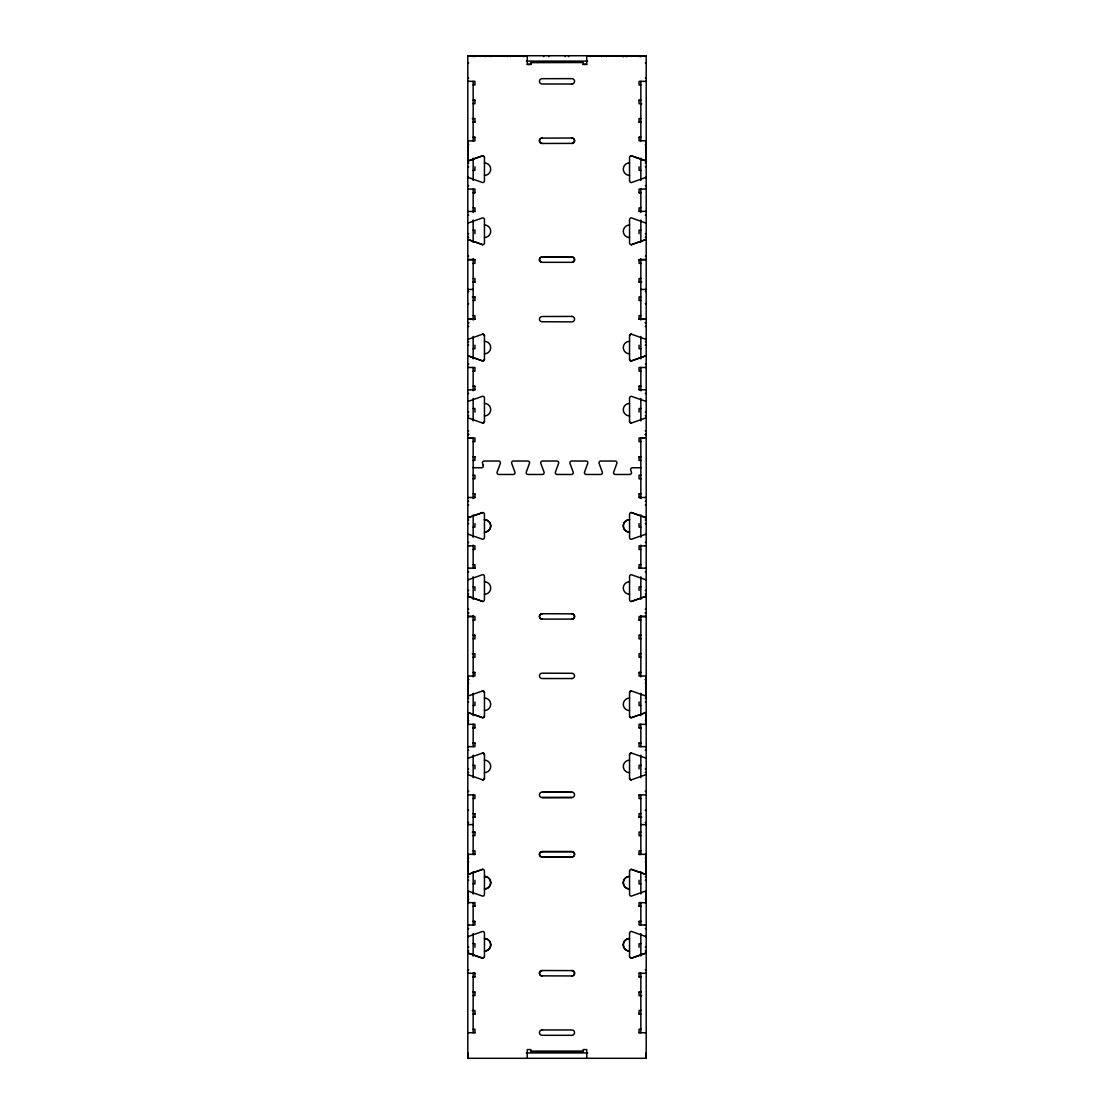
<?xml version="1.0" encoding="UTF-8"?>
<svg xmlns="http://www.w3.org/2000/svg" width="1114" height="1114" viewBox="0 0 1114 1114"><rect width="100%" height="100%" fill="white"/><g stroke="black" fill="none" stroke-linecap="round" stroke-linejoin="round"><path stroke-width="1.5" d="M468.702 902.758L467.81 902.758L467.81 891.047A1.782 1.782 0 0 1 468.312 891.116L482.668 896.143A1.782 1.782 0 0 0 484.451 894.264L484.451 871.078A1.782 1.782 0 0 0 482.668 869.296L468.312 874.323A1.782 1.782 0 0 1 467.81 874.393M467.81 724.323L467.81 712.57A1.782 1.782 0 0 1 468.312 712.64L482.668 717.667A1.782 1.782 0 0 0 484.451 715.884L484.451 692.699A1.782 1.782 0 0 0 482.668 690.917L468.312 695.93A1.782 1.782 0 0 1 467.81 696.013L467.81 675.961M645.298 902.758L646.19 902.758L646.19 891.047A1.782 1.782 0 0 0 645.688 891.033L631.332 896.143A1.782 1.782 0 0 1 629.549 894.264L629.549 871.078M646.19 724.351L646.19 712.57A1.782 1.782 0 0 0 645.688 712.64L631.332 717.667A1.782 1.782 0 0 1 629.549 715.884L629.549 692.699A1.782 1.782 0 0 1 631.332 690.917L645.688 695.944A1.782 1.782 0 0 0 646.19 696.013L646.19 675.961L639.06 676.087L639.06 672.396L640.842 672.396L639.06 672.48M646.19 160.945L646.19 140.796L639.06 140.796L639.06 137.231L640.842 137.231M646.19 902.73L639.06 902.632L639.06 906.295M473.158 137.231L474.94 137.231L474.94 140.893L467.81 140.893L467.81 160.945A1.782 1.782 0 0 0 468.312 160.876L482.668 155.751A1.782 1.782 0 0 1 484.451 157.631M468.312 160.848L482.668 155.849M467.81 223.051A1.782 1.782 0 0 0 468.312 222.967L482.668 217.857A1.782 1.782 0 0 1 484.451 219.639L484.451 242.922A1.782 1.782 0 0 1 482.668 244.704L468.312 239.677A1.782 1.782 0 0 0 467.81 239.607M646.19 177.405A1.782 1.782 0 0 0 645.688 177.488L631.332 182.599A1.782 1.782 0 0 1 629.549 180.719M646.19 239.51A1.782 1.782 0 0 0 645.688 239.58L631.332 244.704L645.688 239.677A1.782 1.782 0 0 1 646.19 239.607M467.81 355.881A1.782 1.782 0 0 1 468.312 355.965L482.668 360.992A1.782 1.782 0 0 0 484.451 359.195L484.451 335.927A1.782 1.782 0 0 0 482.668 334.144L468.312 339.255A1.782 1.782 0 0 1 467.81 339.324M467.81 401.43A1.782 1.782 0 0 0 468.312 401.36L482.668 396.236A1.782 1.782 0 0 1 484.451 398.018L484.451 421.301A1.782 1.782 0 0 1 482.668 423.083L468.312 417.973A1.782 1.782 0 0 0 467.81 417.889M629.549 359.112A1.782 1.782 0 0 0 631.332 360.894L645.688 355.867L631.332 360.992A1.782 1.782 0 0 1 629.549 359.195L629.549 335.927A1.782 1.782 0 0 1 631.332 334.144L645.688 339.255A1.782 1.782 0 0 0 646.19 339.324M646.19 401.332A1.782 1.782 0 0 1 645.688 401.263L631.332 396.319A1.782 1.782 0 0 0 629.549 398.116L629.549 421.301A1.782 1.782 0 0 0 631.332 423.083L645.688 417.973A1.782 1.782 0 0 1 646.19 417.889M482.668 512.621L468.312 517.634A1.782 1.782 0 0 1 467.81 517.718A1.782 1.782 0 0 0 468.312 517.55L482.668 512.524A1.782 1.782 0 0 1 484.451 514.306L484.451 537.589A1.782 1.782 0 0 1 482.668 539.273L468.312 534.26A1.782 1.782 0 0 0 467.81 534.177A1.782 1.782 0 0 1 468.312 534.344L468.312 534.274M468.312 579.726L468.312 579.642A1.782 1.782 0 0 1 467.81 579.726A1.782 1.782 0 0 0 468.312 579.74L482.668 574.629A1.782 1.782 0 0 1 484.451 576.411L484.451 599.694A1.782 1.782 0 0 1 482.668 601.476L468.312 596.45A1.782 1.782 0 0 0 467.81 596.38A1.782 1.782 0 0 1 468.312 596.352L482.668 601.463M645.688 534.26L645.688 534.33A1.782 1.782 0 0 1 646.19 534.274A1.782 1.782 0 0 0 645.688 534.26L631.332 539.287A1.782 1.782 0 0 1 629.549 537.491L629.549 514.306A1.782 1.782 0 0 1 631.332 512.524L645.688 517.55A1.782 1.782 0 0 0 646.19 517.62A1.782 1.782 0 0 1 645.688 517.634L631.332 512.524M631.332 601.476L645.688 596.352A1.782 1.782 0 0 1 646.19 596.282A1.782 1.782 0 0 0 645.688 596.45L631.332 601.476A1.782 1.782 0 0 1 629.549 599.597L629.549 576.411A1.782 1.782 0 0 1 631.332 574.713L645.688 579.74A1.782 1.782 0 0 0 646.19 579.823A1.782 1.782 0 0 1 645.688 579.642L645.688 579.74M467.81 774.662A1.782 1.782 0 0 1 468.312 774.745L482.668 779.856A1.782 1.782 0 0 0 484.451 778.073L484.451 754.791A1.782 1.782 0 0 0 482.668 753.008L468.312 758.133A1.782 1.782 0 0 1 467.81 758.105M629.549 715.968A1.782 1.782 0 0 0 631.332 717.764L645.688 712.64M646.19 758.105A1.782 1.782 0 0 1 645.688 758.035L631.332 753.008A1.782 1.782 0 0 0 629.549 754.791L629.549 778.073A1.782 1.782 0 0 0 631.332 779.856L645.688 774.745A1.782 1.782 0 0 1 646.19 774.662M467.81 936.582A1.782 1.782 0 0 0 468.312 936.512L482.668 931.401A1.782 1.782 0 0 1 484.451 933.184L484.451 956.466M629.549 956.369A1.782 1.782 0 0 0 631.332 958.151L645.688 953.124A1.782 1.782 0 0 1 646.19 953.055M631.332 958.249L645.688 953.222A1.782 1.782 0 0 1 646.19 953.152M467.81 55.797L527.27 55.797M586.73 55.797L646.19 55.797M526.309 61.103L587.691 61.103M530.835 62.635L583.165 62.537L583.165 64.417L586.73 64.417L586.73 55.7M467.81 62.885L468.702 62.885M645.298 62.885L646.19 62.885M527.27 55.7L527.27 64.417L530.835 64.32L530.835 62.537M583.165 64.32L586.73 64.32M527.27 64.417L530.835 64.417M467.81 77.869L468.702 77.869M645.298 77.869L646.19 77.869M467.81 81.322L474.94 81.35L474.94 85.012L473.158 84.915M646.19 81.35L639.06 81.35L639.06 85.012L640.842 84.915M571.872 84.023L542.128 83.996A2.674 2.674 0 0 1 539.454 81.35A2.674 2.674 0 0 1 542.128 78.676L571.872 78.648A2.674 2.674 0 0 1 574.546 81.35A2.674 2.674 0 0 1 571.872 84.023L571.872 83.954M474.94 100.079L473.158 100.079L474.94 100.176L474.94 103.741L473.158 103.644M639.06 100.079L640.842 100.079L639.06 100.176L639.06 103.741L641.734 103.741M472.266 118.599L474.94 118.502L474.94 122.164L473.158 122.164M640.842 118.502L639.06 118.502L639.06 122.164L640.842 122.164M473.158 122.08L474.94 122.08M639.06 122.08L640.842 122.08M473.158 137.328L474.94 137.328M639.06 137.328L640.842 137.328M542.128 138.122L571.872 138.025A2.674 2.674 0 0 1 574.546 140.712A2.674 2.674 0 0 1 571.872 143.386L542.128 143.469A2.674 2.674 0 0 1 539.454 140.796A2.674 2.674 0 0 1 542.128 138.122L542.128 138.052A2.674 2.674 0 0 0 539.454 140.712A2.674 2.674 0 0 0 542.128 143.386L542.128 143.455M467.81 144.458L468.702 144.458M645.298 144.458L646.19 144.458M467.81 163.229L468.702 163.229M645.298 163.229L646.19 163.229M467.81 166.794L468.702 166.794M645.298 166.794L646.19 166.794M473.158 170.358L474.94 170.358L474.94 166.794M640.842 170.358L639.06 170.358L639.06 166.794M467.81 185.648L468.702 185.648M645.298 185.648L646.19 185.648M467.81 189.088L474.94 189.088L474.94 192.75L473.158 192.75L474.94 192.666M646.19 189.088L639.06 189.088L639.06 192.75L640.842 192.75L639.06 192.666M473.158 207.817L474.94 207.914L474.94 211.479M640.842 207.817L639.06 207.914L639.06 211.479M467.81 211.507L474.94 211.382M639.06 211.382L646.19 211.382M467.81 215.072L468.702 215.072M645.298 215.072L646.19 215.072M473.158 230.125L474.94 230.125L474.94 233.689M640.842 230.125L639.06 230.125L639.06 233.689M467.81 233.689L468.702 233.689M645.298 233.689L646.19 233.689M467.81 237.254L468.702 237.254M645.298 237.254L646.19 237.254M467.81 256.081L468.702 256.081M645.298 256.081L646.19 256.081M542.128 256.958L571.872 256.958A2.674 2.674 0 0 1 574.546 259.646A2.674 2.674 0 0 1 571.872 262.319L542.128 262.319A2.674 2.674 0 0 1 539.454 259.646A2.674 2.674 0 0 1 542.128 256.958L542.128 257.055A2.674 2.674 0 0 0 541.613 262.361M542.128 257.055L571.872 257.055A2.674 2.674 0 0 1 572.387 262.361M467.81 259.52L474.94 259.548M639.06 259.548L646.19 259.52M467.81 259.729L474.94 259.729L474.94 263.391L473.158 263.391M646.19 259.729L639.06 259.729L639.06 263.391L640.842 263.308M639.06 259.827L640.842 259.827M473.158 278.556L474.94 278.556L474.94 282.12L473.158 282.12M640.842 278.458L639.06 278.556L639.06 282.12L641.734 282.12M473.158 282.023L474.94 282.023M639.06 282.023L640.842 282.023M467.81 289.431L473.158 289.431M640.842 289.431L646.19 289.431M467.81 291.506L468.702 291.506M645.298 291.506L646.19 291.506M473.158 296.895L474.94 296.895L474.94 300.557L473.158 300.46M640.842 296.895L639.06 296.895L639.06 300.557L640.842 300.46M472.266 296.992L474.94 296.992M467.81 303.704L468.702 303.704M645.298 303.704L646.19 303.704M473.158 315.624L474.94 315.624L474.94 319.286L467.81 319.286M640.842 315.708L639.06 315.624L639.06 319.286L646.19 319.286L639.06 319.189M467.81 319.105L474.94 319.189M467.81 322.67L468.702 322.67M645.298 322.67L646.19 322.67M467.81 322.879L468.702 322.879M645.298 322.879L646.19 322.879M467.81 326.444L468.702 326.444M645.298 326.444L646.19 326.444M467.81 341.608L468.702 341.608M645.298 341.608L646.19 341.608M467.81 345.173L468.702 345.173M645.298 345.173L646.19 345.173M473.158 348.752L474.94 348.752L474.94 345.173M640.842 348.752L639.06 348.752L639.06 345.173M467.81 364.027L468.702 364.027M645.298 364.027L646.19 364.027M467.81 367.481L474.94 367.481L474.94 371.143L473.158 371.143M646.19 367.481L639.06 367.481L639.06 371.143L640.842 371.046M474.94 386.21L473.158 386.21L474.94 386.307L474.94 389.872M639.06 386.21L640.842 386.21L639.06 386.307L639.06 389.872M467.81 389.9L474.94 389.775M639.06 389.775L646.19 389.775M467.81 393.465L468.702 393.465M645.298 393.465L646.19 393.465M473.158 408.504L474.94 408.504L474.94 412.069M640.842 408.504L639.06 408.504L639.06 412.069M467.81 412.069L468.702 412.069M645.298 412.069L646.19 412.069M467.81 415.647L468.702 415.647M645.298 415.647L646.19 415.647M467.81 430.798L468.702 430.798M645.298 430.798L646.19 430.798M467.81 434.376L468.702 434.376M645.298 434.376L646.19 434.376M467.81 434.655L468.702 434.655M645.298 434.655L646.19 434.655M467.81 438.025L474.94 438.025L474.94 441.687L473.158 441.59M646.19 438.025L639.06 437.941L639.06 441.687L640.842 441.59M467.81 438.22L473.158 438.094M640.842 438.094L646.19 438.22M473.158 456.754L474.94 456.754L474.94 460.416L473.158 460.319M640.842 456.754L639.06 456.754L639.06 460.416L640.842 460.319M473.158 456.851L474.94 456.851M639.06 456.851L640.842 456.851M473.158 467.755L481.596 467.769A1.782 1.782 0 0 0 483.267 465.346M640.842 467.755L632.404 467.769A1.782 1.782 0 0 0 630.733 470.164L631.471 472.197A1.782 1.782 0 0 1 629.772 474.48L615.346 474.48A1.782 1.782 0 0 1 613.633 472.197L616.905 463.327A1.782 1.782 0 0 0 615.207 461.043L600.78 461.029A1.782 1.782 0 0 0 599.067 463.327L602.34 472.197A1.782 1.782 0 0 1 600.627 474.48L586.215 474.48A1.782 1.782 0 0 1 584.502 472.197L587.774 463.327A1.782 1.782 0 0 0 586.061 461.043L571.635 461.029A1.782 1.782 0 0 0 569.936 463.327L573.209 472.197A1.782 1.782 0 0 1 571.496 474.48L557.07 474.467A1.782 1.782 0 0 1 555.371 472.197L558.629 463.327A1.782 1.782 0 0 0 556.93 461.029L542.504 461.029A1.782 1.782 0 0 0 540.791 463.327L544.064 472.197A1.782 1.782 0 0 1 542.365 474.48L527.939 474.467A1.782 1.782 0 0 1 526.226 472.197L529.498 463.327A1.782 1.782 0 0 0 527.785 461.029L513.373 461.029A1.782 1.782 0 0 0 511.66 463.34L514.933 472.197A1.782 1.782 0 0 1 513.22 474.48L498.793 474.467A1.782 1.782 0 0 1 497.095 472.197L500.367 463.327A1.782 1.782 0 0 0 498.654 461.029L484.228 461.029A1.782 1.782 0 0 0 482.529 463.327L483.267 465.36M473.158 475.191L474.94 475.191L474.94 478.853L473.158 478.769M640.842 475.191L639.06 475.191L639.06 478.853L640.842 478.853M474.94 493.92L473.158 493.92L474.94 494.017L474.94 497.582L473.158 497.693M639.06 493.92L640.842 493.92L639.06 494.017L639.06 497.582L640.842 497.693M467.81 497.554L474.94 497.485M639.06 497.485L646.19 497.485M467.81 501.272L468.702 501.23M645.298 501.272L646.19 501.23M467.81 504.837L468.702 504.837M645.298 504.837L646.19 504.837M467.81 520.001L468.702 520.001M645.298 520.001L646.19 520.001M467.81 523.566L468.702 523.566M645.298 523.566L646.19 523.566M473.158 527.131L474.94 527.131L474.94 523.566M640.842 527.131L639.06 527.131L639.06 523.566M467.81 542.421L468.702 542.421M645.298 542.421L646.19 542.421M467.81 545.86L474.94 545.86L474.94 549.522L473.158 549.522M646.19 545.86L639.06 545.86L639.06 549.522L640.842 549.522M467.81 545.985L468.702 545.985M645.298 545.985L646.19 545.985M473.158 564.589L474.94 564.687L474.94 568.251M640.842 564.589L639.06 564.687L639.06 568.251M474.94 568.154L467.81 568.154L468.702 568.279M639.06 568.154L646.19 568.154L645.298 568.279M467.81 571.844L468.702 571.844M645.298 571.844L646.19 571.844M473.158 586.897L474.94 586.897L474.94 590.462M640.842 586.897L639.06 586.897L639.06 590.462M467.81 590.462L468.702 590.462M645.298 590.462L646.19 590.462M467.81 594.027L468.702 594.027M645.298 594.027L646.19 594.027M467.81 609.191L468.702 609.191M645.298 609.191L646.19 609.191M467.81 612.756L468.702 612.756M645.298 612.756L646.19 612.756M467.81 613.034L468.702 613.034M645.298 613.034L646.19 613.034M542.128 613.73L571.872 613.828A2.674 2.674 0 0 1 574.546 616.418A2.674 2.674 0 0 1 571.872 619.092L542.128 619.092A2.674 2.674 0 0 1 539.454 616.502A2.674 2.674 0 0 1 542.128 613.828L542.128 613.828A2.674 2.674 0 0 0 539.454 616.418A2.674 2.674 0 0 0 542.128 619.092L542.128 619.161M473.158 616.488L467.81 616.488L474.94 616.502L474.94 620.164L473.158 620.164M640.842 616.488L646.19 616.488L639.06 616.502L639.06 620.164M639.06 620.08L640.842 620.08M473.158 635.231L474.94 635.231L474.94 638.893L473.158 638.795M640.842 635.231L639.06 635.231L639.06 638.893L640.842 638.795M473.158 635.328L474.94 635.328M639.06 635.328L640.842 635.328M472.266 653.765L474.94 653.667L474.94 657.33L473.158 657.232M640.842 653.667L639.06 653.667L639.06 657.33L640.842 657.232M474.94 672.396L473.158 672.396L474.94 672.48L474.94 676.059L467.81 676.059M571.872 678.537L542.128 678.537A2.674 2.674 0 0 1 539.454 675.864A2.674 2.674 0 0 1 542.128 673.19L571.872 673.288A2.674 2.674 0 0 1 574.546 675.864A2.674 2.674 0 0 1 571.872 678.537L571.872 678.635M467.81 679.624L468.702 679.624M645.298 679.624L646.19 679.624M467.81 679.651L468.702 679.651M645.298 679.651L646.19 679.651M467.81 683.216L468.702 683.216M645.298 683.216L646.19 683.216M467.81 698.381L468.702 698.381M645.298 698.381L646.19 698.381M467.81 701.959L468.702 701.959M645.298 701.959L646.19 701.959M473.158 705.524L474.94 705.524L474.94 701.959M640.842 705.524L639.06 705.524L639.06 701.959M467.81 720.814L468.702 720.814M645.298 720.814L646.19 720.814M467.81 724.379L474.94 724.253L474.94 727.915L473.158 727.915M646.19 724.379L639.06 724.253L639.06 727.915L640.842 727.915M473.158 727.818L474.94 727.818M639.06 727.818L640.842 727.818M473.158 742.982L474.94 742.982L474.94 746.645L467.81 746.672M640.842 742.982L639.06 742.982L639.06 746.645L646.19 746.672M473.158 743.08L474.94 743.08M639.06 743.08L640.842 743.08M467.81 750.237L468.702 750.237M645.298 750.237L646.19 750.237M473.158 765.276L474.94 765.276L474.94 768.855M640.842 765.276L639.06 765.276L639.06 768.855M467.81 768.855L468.702 768.855M645.298 768.855L646.19 768.855M467.81 772.42L468.702 772.42M645.298 772.42L646.19 772.42M467.81 791.427L468.702 791.427M645.298 791.427L646.19 791.427M542.128 792.221L571.872 792.124A2.674 2.674 0 0 1 574.546 794.797A2.674 2.674 0 0 1 571.872 797.471L542.128 797.568A2.674 2.674 0 0 1 539.454 794.797A2.674 2.674 0 0 1 542.128 792.124L571.872 792.193M467.81 794.867L474.94 794.895L474.94 798.557L473.158 798.46M640.842 798.557L639.06 798.557L639.06 794.895L646.19 794.895M639.06 794.992L640.842 794.992M542.128 797.54L571.872 797.568M467.81 810.324L468.702 810.324M645.298 810.324L646.19 810.324M473.158 813.707L474.94 813.707M640.842 813.707L639.06 813.624L639.06 817.286L641.734 817.286M474.94 817.189L473.158 817.189L474.94 817.286L474.94 813.624M639.06 817.189L640.842 817.189M467.81 822.522L468.702 822.522M645.298 822.522L646.19 822.522M467.81 824.597L473.158 824.597M640.842 824.597L646.19 824.597M473.158 832.047L474.94 832.047L474.94 835.709L473.158 835.709M640.842 832.047L639.06 832.047L639.06 835.709L640.842 835.625M472.266 832.144L474.94 832.144M473.158 850.873L474.94 850.873L474.94 854.438L473.158 854.48L473.158 794.714M640.842 850.776L639.06 850.873L639.06 854.438L640.842 854.48L640.842 794.714M542.128 851.569L571.872 851.569A2.674 2.674 0 0 1 574.546 854.257A2.674 2.674 0 0 1 571.872 857.014L542.128 857.014A2.674 2.674 0 0 1 539.454 854.341A2.674 2.674 0 0 1 542.128 851.569L542.128 851.667A2.674 2.674 0 0 0 539.454 854.341A2.674 2.674 0 0 0 542.128 856.931L571.872 856.931A2.674 2.674 0 0 0 574.546 854.257A2.674 2.674 0 0 0 571.872 851.667L542.128 851.667M474.94 854.341L467.81 854.327L467.81 874.49A1.782 1.782 0 0 0 468.312 874.406L482.668 869.31M639.06 854.341L646.19 854.341L646.19 874.49A1.782 1.782 0 0 1 645.688 874.406L631.332 869.393A1.782 1.782 0 0 0 629.549 871.176M467.81 854.438L468.702 854.438M645.298 854.438L646.19 854.438M467.81 858.045L468.702 858.045M645.298 858.017L646.19 858.045M467.81 861.609L468.702 861.609M645.298 861.609L646.19 861.609M467.81 876.774L468.702 876.774M645.298 876.774L646.19 876.774M467.81 880.339L468.702 880.339M645.298 880.339L646.19 880.339M473.158 883.903L474.94 883.903L474.94 880.339M640.842 883.903L639.06 883.903L639.06 880.339M467.81 899.193L468.702 899.193M645.298 899.193L646.19 899.193M467.81 902.632L474.94 902.632L474.94 906.295M473.158 906.211L474.94 906.211M639.06 906.211L640.842 906.211M473.158 921.362L474.94 921.362L474.94 925.024L467.81 925.01M640.842 921.362L639.06 921.362L639.06 925.024L646.19 924.94M473.158 921.459L474.94 921.459M639.06 921.459L640.842 921.459M467.81 925.052L468.702 925.052M645.298 925.052L646.19 925.052M467.81 928.63L468.702 928.63M645.298 928.63L646.19 928.63M473.158 943.669L474.94 943.669L474.94 947.234M640.842 943.669L639.06 943.669L639.06 947.234M467.81 947.234L468.702 947.234M645.298 947.234L646.19 947.234M467.81 950.799L468.702 950.799M645.298 950.799L646.19 950.799M467.81 969.807L468.702 969.807M645.298 969.807L646.19 969.807M571.872 970.573L571.872 970.503A2.674 2.674 0 0 1 574.546 973.274A2.674 2.674 0 0 1 571.872 975.948L542.128 975.864A2.674 2.674 0 0 1 539.454 973.176A2.674 2.674 0 0 1 542.128 970.503L571.872 970.6A2.674 2.674 0 0 1 574.546 973.176A2.674 2.674 0 0 1 571.872 975.864M474.94 973.107L473.158 973.107L473.158 1032.831M639.06 973.107L640.842 973.107L640.842 1032.831M467.81 973.26L474.94 973.274L474.94 976.936L473.158 976.936M646.19 973.274L639.06 973.274L639.06 976.936L640.842 976.936M473.158 976.853L474.94 976.853M639.06 976.853L640.842 976.853M473.158 992.003L474.94 992.003L474.94 995.665L473.158 995.568M640.842 992.003L639.06 992.003L639.06 995.665L641.734 995.665M473.158 992.101L474.94 992.101M639.06 992.101L640.842 992.101M472.266 1010.537L474.94 1010.44L474.94 1014.102L473.158 1014.102L474.94 1014.005M640.842 1010.44L639.06 1010.44L639.06 1014.102L640.842 1014.102L639.06 1014.005M473.158 1029.169L474.94 1029.252L474.94 1032.831M640.842 1029.169L639.06 1029.252L639.06 1032.831M542.128 1029.963L571.872 1029.963A2.674 2.674 0 0 1 574.546 1032.636A2.674 2.674 0 0 1 571.872 1035.31L542.128 1035.31A2.674 2.674 0 0 1 539.454 1032.636A2.674 2.674 0 0 1 542.128 1029.963L542.128 1030.06M467.81 1032.706L474.94 1032.734M639.06 1032.734L646.19 1032.734M530.835 1051.365L583.165 1051.365M467.81 1052.925L468.312 1058.286M526.309 1052.925L587.691 1052.925M646.19 1052.925L645.688 1058.286M629.549 180.816L629.549 157.534A1.782 1.782 0 0 1 631.332 155.751L645.688 160.778A1.782 1.782 0 0 0 646.19 160.848M631.332 155.835L645.688 160.876M467.81 177.405A1.782 1.782 0 0 1 468.312 177.488L482.668 182.599A1.782 1.782 0 0 0 484.451 180.816L484.451 157.534M468.312 355.867L482.668 360.894A1.782 1.782 0 0 0 484.451 359.112M646.19 874.393A1.782 1.782 0 0 1 645.688 874.323L631.332 869.38M646.19 936.582A1.782 1.782 0 0 1 645.688 936.512L631.332 931.401A1.782 1.782 0 0 0 629.549 933.267M484.451 956.369A1.782 1.782 0 0 1 482.668 958.151L468.312 953.124A1.782 1.782 0 0 0 467.81 953.055M482.668 958.235L468.312 953.222A1.782 1.782 0 0 0 467.81 953.152M645.688 177.488L645.688 177.558A1.782 1.782 0 0 1 646.19 177.502M645.688 936.442L645.688 936.512A1.782 1.782 0 0 0 646.19 936.498M640.842 81.322L640.842 140.921M640.842 158.16L640.842 180.468M640.842 189.088L640.842 212.398M640.842 220.015L640.842 242.379M640.842 258.754L640.842 319.997M640.842 336.428L640.842 358.861M640.842 367.481L640.842 390.791M640.842 398.394L640.842 420.883M640.842 437.941L640.842 498.557M640.842 514.933L640.842 537.24M640.842 545.094L640.842 568.279M640.842 576.787L640.842 599.276M640.842 615.708L640.842 676.95M640.842 693.326L640.842 715.634M640.842 724.253L640.842 746.672M640.842 755.167L640.842 777.669M640.842 871.705L640.842 894.013M640.842 902.632L640.842 925.052M640.842 933.56L640.842 956.049M639.06 55.742L639.06 56.633M631.332 334.144L631.332 334.214A1.782 1.782 0 0 0 629.549 336.01M631.332 423.083L631.332 423.014A1.782 1.782 0 0 1 629.549 421.203M631.332 690.917L631.332 690.986A1.782 1.782 0 0 0 629.549 692.783M631.332 753.008L631.332 753.092A1.782 1.782 0 0 0 629.549 754.888M631.332 779.786L631.332 779.856A1.782 1.782 0 0 1 629.549 777.976M629.549 933.184L629.549 956.466M626.987 55.742L626.987 56.633M626.541 55.742L626.541 56.633M623.297 55.742L623.297 56.633M623.227 55.742L623.227 56.633M606.67 55.742L606.67 56.633M601.574 55.742L601.574 56.633M590.295 55.742L590.295 56.633M586.73 1058.3L586.73 1049.583L583.165 1049.583L583.165 1051.463L530.835 1051.463L530.835 1049.583L527.27 1049.583L527.27 1058.3M571.872 143.4L571.872 143.469A2.674 2.674 0 0 0 574.546 140.796A2.674 2.674 0 0 0 571.872 138.122M571.872 613.73L571.872 613.8A2.674 2.674 0 0 1 574.546 616.502A2.674 2.674 0 0 1 571.872 619.175L571.872 619.175M568.6 55.742L568.6 56.633M565.355 55.742L565.285 56.633M548.715 55.742L548.715 56.633M543.618 55.742L543.618 56.633M542.128 970.531L542.128 970.6A2.674 2.674 0 0 0 539.454 973.274A2.674 2.674 0 0 0 542.128 975.948L542.128 975.864M523.705 55.742L523.705 56.633M510.644 55.742L510.644 56.633M507.413 55.742L507.33 56.633M490.773 55.742L490.773 56.633M485.676 55.742L485.676 56.633M482.668 244.69L468.312 239.58A1.782 1.782 0 0 0 467.81 239.51M482.668 334.158L482.668 334.228A1.782 1.782 0 0 1 484.451 336.01M482.668 423.069L482.668 422.986A1.782 1.782 0 0 0 484.451 421.203M482.668 690.931L482.668 691A1.782 1.782 0 0 1 484.451 692.783M482.668 753.022L482.668 753.106A1.782 1.782 0 0 1 484.451 754.888M482.668 779.758L482.668 779.842A1.782 1.782 0 0 0 484.451 777.976M474.94 55.742L474.94 56.633M473.158 55.742L473.158 56.633M473.158 81.322L473.158 140.921M473.158 158.16L473.158 180.468M473.158 189.088L473.158 212.398M473.158 220.015L473.158 242.379M473.158 258.754L473.158 319.997M473.158 336.428L473.158 358.861M473.158 367.481L473.158 390.791M473.158 398.394L473.158 420.883M473.158 437.941L473.158 498.557M473.158 514.933L473.158 537.24M473.158 545.094L473.158 568.279M473.158 576.787L473.158 599.276M473.158 615.708L473.158 676.95M473.158 693.326L473.158 715.634M473.158 724.253L473.158 746.672M473.158 755.167L473.158 777.669M473.158 871.705L473.158 894.013M473.158 902.632L473.158 925.052M473.158 933.56L473.158 956.049M468.312 177.502L468.312 177.572A1.782 1.782 0 0 0 467.81 177.502M468.312 712.654L482.668 717.764A1.782 1.782 0 0 0 484.451 715.968M468.312 936.414L468.312 936.498A1.782 1.782 0 0 1 467.81 936.498M629.549 710.579A6.238 6.238 0 0 1 623.297 704.34A6.238 6.238 0 0 1 629.549 698.088M629.549 772.67A6.238 6.238 0 0 1 623.297 766.432A6.238 6.238 0 0 1 629.549 760.194M484.451 760.152A6.238 6.238 0 0 1 490.703 766.39A6.238 6.238 0 0 1 484.451 772.629M484.451 698.046A6.238 6.238 0 0 1 490.703 704.285A6.238 6.238 0 0 1 484.451 710.523M629.549 519.709A6.238 6.238 0 0 0 623.297 525.947A6.238 6.238 0 0 0 629.549 532.186A6.238 6.238 0 0 1 623.297 525.905A6.238 6.238 0 0 1 629.549 519.653M629.549 594.249A6.238 6.238 0 0 1 623.297 587.997A6.238 6.238 0 0 1 629.549 581.759M484.451 581.8A6.238 6.238 0 0 1 490.703 588.053A6.238 6.238 0 0 1 484.451 594.291M484.451 519.653A6.238 6.238 0 0 1 490.703 525.905A6.238 6.238 0 0 1 484.451 532.144A6.238 6.238 0 0 0 490.703 525.947A6.238 6.238 0 0 0 484.451 519.709M629.549 353.806A6.238 6.238 0 0 1 623.297 347.568A6.238 6.238 0 0 1 629.549 341.316M645.688 355.965A1.782 1.782 0 0 1 646.19 355.881M629.549 415.912A6.238 6.238 0 0 1 623.297 409.66A6.238 6.238 0 0 1 629.549 403.421M484.451 403.421A6.238 6.238 0 0 1 490.703 409.66A6.238 6.238 0 0 1 484.451 415.912M484.451 341.316A6.238 6.238 0 0 1 490.703 347.568A6.238 6.238 0 0 1 484.451 353.806M629.549 175.371A6.238 6.238 0 0 1 623.297 169.133A6.238 6.238 0 0 1 629.549 162.881M646.19 223.051A1.782 1.782 0 0 1 645.688 222.967L631.332 217.857A1.782 1.782 0 0 0 629.549 219.639L629.549 242.922A1.782 1.782 0 0 0 631.332 244.704M629.549 237.519A6.238 6.238 0 0 1 623.297 231.28A6.238 6.238 0 0 1 629.549 225.028M484.451 224.986A6.238 6.238 0 0 1 490.703 231.225A6.238 6.238 0 0 1 484.451 237.477M484.451 162.936A6.238 6.238 0 0 1 490.703 169.175A6.238 6.238 0 0 1 484.451 175.413M640.842 55.742L640.842 56.633L640.842 55.742M646.19 55.742L467.81 55.742L467.81 1058.3L646.19 1058.3L646.19 55.7M571.872 316.418L542.128 316.515A2.674 2.674 0 0 0 539.454 319.091A2.674 2.674 0 0 0 542.128 321.765L571.872 321.862A2.674 2.674 0 0 0 574.546 319.091A2.674 2.674 0 0 0 571.872 316.418L571.872 316.487M623.297 882.72A6.238 6.238 0 0 0 629.549 888.958A6.238 6.238 0 0 1 623.297 882.678A6.238 6.238 0 0 1 629.549 876.426A6.238 6.238 0 0 0 623.297 882.72M623.297 944.825A6.238 6.238 0 0 0 629.549 951.064A6.238 6.238 0 0 1 623.297 944.769A6.238 6.238 0 0 1 629.549 938.531A6.238 6.238 0 0 0 623.297 944.825M490.703 944.769A6.238 6.238 0 0 0 484.451 938.531A6.238 6.238 0 0 1 490.703 944.825A6.238 6.238 0 0 1 484.451 951.064A6.238 6.238 0 0 0 490.703 944.769M490.703 882.678A6.238 6.238 0 0 0 484.451 876.426A6.238 6.238 0 0 1 490.703 882.72A6.238 6.238 0 0 1 484.451 888.958A6.238 6.238 0 0 0 490.703 882.678"/></g></svg>
